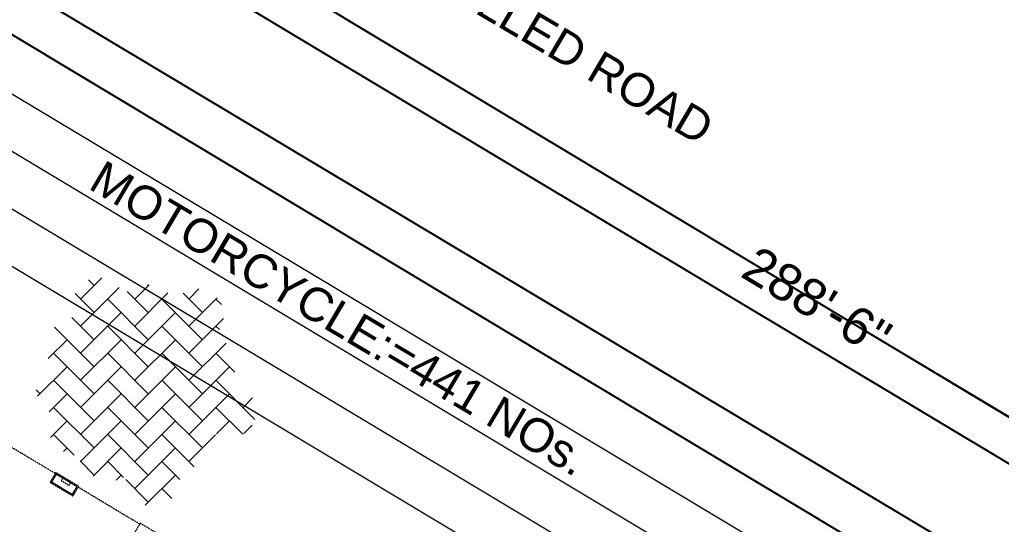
# Model space of a CAD drawing. Header units: inches. Extents: x -110725 to 51121, y 8404 to 44825.
# Drawn here: x 19856 to 21292, y 25407 to 26145 of the extents above; entities that cross this region are included whole.
import ezdxf

# ---------------------------------------------------------------- set-up
doc = ezdxf.new("R2010")
doc.units = ezdxf.units.IN
doc.header["$LTSCALE"] = 0.1
doc.header["$MEASUREMENT"] = 0
doc.linetypes.add('CENTER', pattern=[2, 1.25, -0.25, 0.25, -0.25])
doc.linetypes.add('DASHED2', pattern=[0.375, 0.25, -0.125])
doc.layers.get('0').update_dxf_attribs({"color": 1, "lineweight": 0})
doc.layers.get('Defpoints').update_dxf_attribs({"lineweight": 0})
for name, color, linetype in [('boundary', 6, 'Continuous'), ('building', 6, 'Continuous'), ('road', 8, 'Continuous')]:
    doc.layers.add(name, color=color, linetype=linetype)
for name, color, linetype, lineweight in [('dim', 252, 'Continuous', 0), ('HATCH', 5, 'Continuous', 5), ('TEXT', 3, 'Continuous', 0), ('WALL', 7, 'Continuous', 0), ('WIN', 160, 'Continuous', 0)]:
    doc.layers.add(name, color=color, linetype=linetype, lineweight=lineweight)
doc.styles.add('as', font='arial.ttf')
doc.styles.add('EHSAN', font='arial.ttf', dxfattribs={"height": 54})
doc.styles.get("Standard").update_dxf_attribs({"font": 'arial.ttf'})
doc.dimstyles.new('DIM1', dxfattribs={"dimtxt": 54, "dimasz": 6, "dimexe": 6, "dimexo": 3, "dimgap": 1, "dimtad": 0, "dimzin": 0, "dimdsep": 46, "dimlunit": 4, "dimtxsty": 'EHSAN', "dimblk": 'ARCHTICK', "dimcen": 3, "dimdle": 6, "dimclrd": 4, "dimclre": 4, "dimclrt": 6, "dimadec": 0, "dimazin": 0, "dimtfac": 1, "dimtofl": 0, "dimtmove": 1, "dimatfit": 3, "dimldrblk": 'ARCHTICK', "dimfxl": 4, "dimtolj": 1, "dimtzin": 3, "dimlwd": -1, "dimlwe": -1, "dimarcsym": 0})

# ---------------------------------------------------------------- blocks, each defined once
blk = doc.blocks.new('_ArchTick')
at = {"color": 0, "linetype": 'ByBlock', "const_width": 0.15}
blk.add_lwpolyline([(-0.5, -0.5), (0.5, 0.5)], dxfattribs=at)
blk = doc.blocks.new('*D2189')
at = {"layer": 'Defpoints', "color": 0, "transparency": 16777216}
for p in [(19538.3, 26623.7), (19398.5, 26390.9, 1175.7), (22366.7, 24608.8, 1175.7)]:
    blk.add_point(p, dxfattribs=at)
at = {"layer": 'dim', "color": 4, "transparency": 16777216}
for p, q in [((19400.1, 26393.4), (19541.4, 26628.8)), ((19517.8, 26636.1), (20923.6, 25792)), ((22527, 24829.3), (21121.1, 25673.4)), ((22368.2, 24611.4), (22509.5, 24846.8))]:
    blk.add_line(p, q, dxfattribs=at)
at = {"layer": 'dim', "color": 4, "transparency": 16777216, "xscale": 24, "yscale": 24, "zscale": 24}
for p, rotation in [((19538.3, 26623.7), 149.019361839217), ((22506.5, 24841.6), 329.019361839217)]:
    blk.add_blockref('_ArchTick', p, dxfattribs=dict(at, rotation=rotation))
at = {"layer": 'dim', "color": 6, "transparency": 16777216, "insert": (21022.4, 25732.7), "char_height": 54, "attachment_point": 5, "rotation": 329.0194, "style": 'EHSAN'}
blk.add_mtext('\\A1;288\'-6"', dxfattribs=at)

msp = doc.modelspace()

# ---------------------------------------------------------------- hatches: boundary and pattern name
at = {"layer": 'HATCH'}
h = msp.add_hatch(dxfattribs=at)
h.set_pattern_fill('AR-HBONE', color=251, scale=7)
h.set_pattern_definition([(45, (56929.323, 4590.844), (3e-15, 39.59798), [84, -28]), (135, (56949.122, 4610.643), (3e-15, 39.59798), [84, -28])])
edge = h.paths.add_edge_path()
edge.add_arc((20125.23465, 25638.88623), 46.23757, 321.43452144, 431.43452134)
edge.add_arc((20115.65378, 25712.5468), 38.47577, 309.17031682, 509.43681154)
edge.add_arc((20041.38894, 25710.99584), 46.23757, 27.17260702, 137.17260692)
edge.add_arc((19971.76435, 25729.38913), 38.01942, 20.0565317, 210.02676781)
edge.add_arc((19941.19537, 25664.18612), 46.23757, 92.91069259, 202.91069249)
edge.add_arc((19925.63911, 25608.67484), 46.23757, 125.77973538, 235.77973528)
edge.add_arc((19942.70032, 25553.60748), 46.23757, 158.64877817, 268.64877807)
edge.add_arc((19986.91646, 25516.61514), 46.23757, 191.51782095, 301.51782086)
edge.add_arc((20050.26936, 25472.4082), 39.47334, 173.02945644, 385.74427095)
edge.add_arc((20096.02451, 25534.65216), 46.23757, 257.25590653, 367.25590643)
edge.add_arc((20163.56397, 25571.93507), 38.18832, 235.42339105, 453.26703682)

# ---------------------------------------------------------------- linework, layer by layer
at = {"color": 9}
for p, q in [((19343.59785, 26336.08242), (22329.65146, 24547.0137, 1.07221)), ((19255.11083, 26305.16784, -0.01849), (22292.64813, 24485.25311, 1.07221)), ((19218.10752, 26243.40728, -0.01849), (22255.64481, 24423.49255, 1.07221)), ((19181.1042, 26181.64671, -0.01849), (22218.64149, 24361.73198, 1.07221))]:
    msp.add_line(p, q, dxfattribs=at)
at = {"layer": 'boundary', "linetype": 'CENTER', "elevation": -26.09038}
msp.add_lwpolyline([(19090.25384, 26306.46684), (19398.53341, 26390.86365), (22366.66668, 24608.79412)], dxfattribs=at)
at = {"layer": 'building', "linetype": 'Continuous', "elevation": 1.07221}
msp.add_lwpolyline([(15636.00563, 20787.09078), (17800.80866, 24214.83069), (17988.07086, 24266.09692), (18109.15044, 24450.76329), (18072.3954, 24650.22286), (19090.25384, 26306.46684), (19398.53341, 26390.86365), (22366.66668, 24608.79412), (22402.86233, 24483.42297), (22366.56213, 24420.82334), (22681.05977, 24234.54273), (22911.35184, 24283.46768), (25455.71569, 22826.982)], dxfattribs=at)
at = {"layer": 'road', "linetype": 'Continuous'}
for points, elevation in [([(30433.71623, 20083.63124), (30208.07919, 20218.94372), (18639.34374, 27162.757)], 4.40796), ([(18608.301, 27109.72141), (30380.22385, 20058.33929)], 1.42961), ([(19176.04424, 26513.70008), (19258.34323, 26528.62687), (19413.38326, 26477.02846), (19615.43984, 26336.76517), (28765.16786, 20864.22481), (29376.89175, 20463.11896)], 3.21662)]:
    msp.add_lwpolyline(points, dxfattribs=dict(at, elevation=elevation))
at = {"layer": 'WALL', "elevation": 27.16259}
msp.add_lwpolyline([(19909.00212, 25480.31453), (19902.0654, 25468.733), (19932.94947, 25450.23506), (19939.8862, 25461.81659)], close=True, dxfattribs=at)
at = {"layer": 'WIN', "linetype": 'DASHED2'}
for p, q in [((19918.6534, 25474.53392), (19916.34115, 25470.67341)), ((19916.34115, 25470.67341), (19927.92268, 25463.73669)), ((19930.23493, 25467.5972), (19927.92268, 25463.73669))]:
    msp.add_line(p, q, dxfattribs=at)
at = {"layer": 'WIN', "linetype": 'DASHED2', "elevation": 27.16259}
for points in [[(19907.71529, 25481.08528), (19817.63673, 25535.0376)], [(20031.25159, 25407.09352), (19941.17304, 25461.04584)]]:
    msp.add_lwpolyline(points, dxfattribs=at)
for points in [[(19908.48603, 25482.37211), (19900.00781, 25468.21691), (19933.46556, 25448.17748), (19941.94378, 25462.33268)], [(20032.02234, 25408.38035), (20023.54412, 25394.22515), (20057.00187, 25374.18572), (20065.48009, 25388.34092)]]:
    msp.add_lwpolyline(points, close=True, dxfattribs=at)

# ---------------------------------------------------------------- texts
at = {"layer": 'TEXT', "color": 7, "linetype": 'Continuous', "lineweight": 25}
msp.add_text('METALLED ROAD ', height=48.6116571, rotation=329.43719354, dxfattribs=at).set_placement((20357.55491, 26251.54748))
at = {"layer": 'TEXT', "lineweight": 25, "style": 'as'}
msp.add_text('MOTORCYCLE:=441 NOs.', height=48.9641403, rotation=329.33369272, dxfattribs=at).set_placement((19954.16076, 25898.84557))

# ---------------------------------------------------------------- dimensions: what is measured, and where the dimension line sits
at = {"layer": 'dim'}
dim = msp.add_linear_dim(base=(19538.32674, 26623.69701, -1174.66297), p1=(22366.66668, 24608.79412, 1.07221), p2=(19398.53341, 26390.86365, 1.07221), angle=149.01936184, dimstyle='DIM1', override={"dimtxt": 36, "dimasz": 24, "dimdle": 24}, dxfattribs=at)
dim.commit()
dim.dimension.update_dxf_attribs({"geometry": '*D2189', "text_midpoint": (21022.39337, 25732.66224, -1174.66297), "dimtype": 161})

doc.saveas('drawing.dxf')
